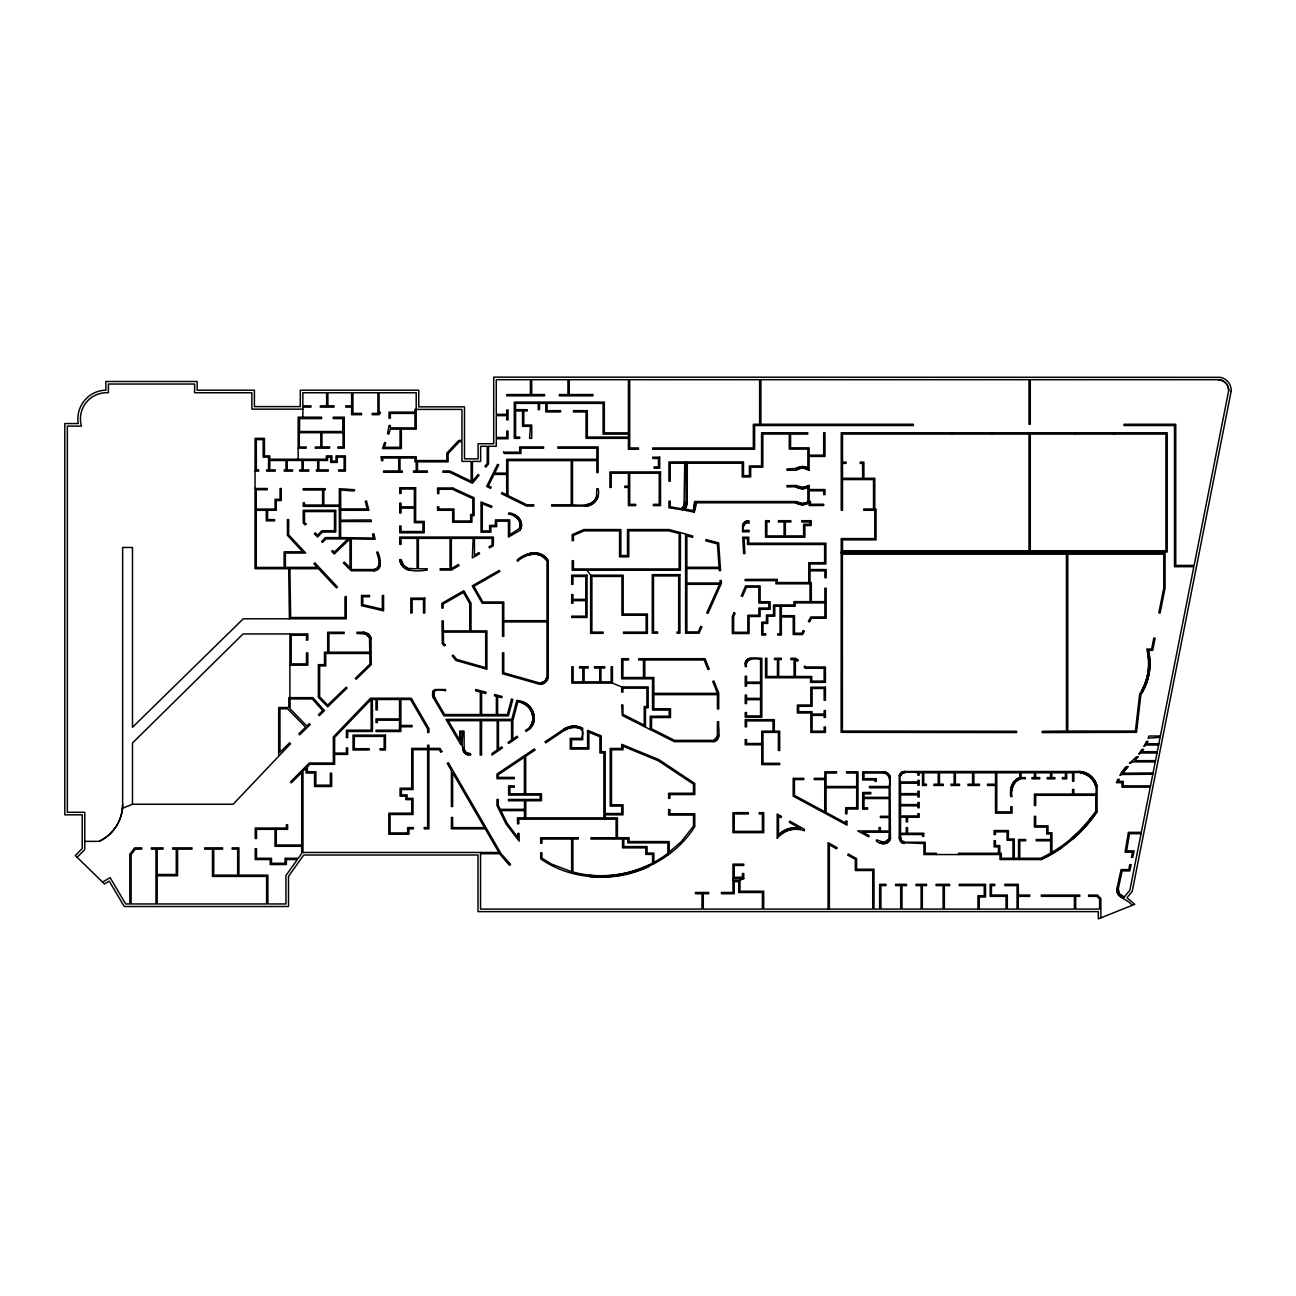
<?xml version="1.0" encoding="UTF-8"?>
<svg xmlns="http://www.w3.org/2000/svg" width="1296" height="1296" viewBox="0 0 1296 1296"><rect width="100%" height="100%" fill="white"/><g stroke="black" fill="none" stroke-linecap="round" stroke-linejoin="round"><path stroke-width="1.5" d="M255.02 488.495L267.235 488.495L267.235 489.726L256.235 489.726L256.235 509.053L275.06 509.053L275.06 499.316L280.049 499.316L280.049 488.495L281.264 488.495L281.264 500.548L276.275 500.548L276.275 510.284L267.559 510.284L267.559 519.599L274.606 519.599L274.606 520.846L266.312 520.846L266.312 510.284L256.268 510.284L256.268 567.437L284.132 567.437L284.132 551.804L302.827 551.804L287.42 535.329L287.42 519.599L288.668 519.599L288.668 534.827L305.71 553.052L285.379 553.052L285.379 567.34L317.245 567.34L313.875 563.744L314.863 562.837L337.495 587.023L336.539 587.93L318.443 568.701L255.02 568.701L255.069 438.356L264.433 438.356L264.433 455.9L269.811 455.9L269.811 459.221L326.3 459.221L326.3 455.9L331.922 455.9L331.922 461.149L336.02 461.149L336.02 455.9L345.384 455.9L345.384 471.145L338.645 471.145L338.645 469.881L344.12 469.881L344.12 457.164L337.3 457.164L337.3 462.413L330.658 462.413L330.658 457.164L327.564 457.164L327.564 460.485L318.865 460.485L318.865 469.881L328.212 469.881L328.212 471.145L316.418 471.145L316.418 469.93L317.65 469.93L317.65 460.453L303.232 460.453L303.232 469.93L308.772 469.93L308.772 471.145L299.684 471.145L299.684 469.93L302.017 469.93L302.017 460.453L287.226 460.453L287.226 469.93L292.507 469.93L292.507 471.145L284.294 471.145L284.294 469.881L285.979 469.881L285.979 460.485L269.811 460.485L269.811 469.881L275.206 469.881L275.206 471.145L266.668 471.145L266.668 469.881L268.547 469.881L268.547 457.148L263.169 457.148L263.169 439.603L256.333 439.603L256.333 469.881L258.698 469.881L258.698 471.145L255.069 471.145M745.232 664.038C745.232 655.792 757.058 658.206 761.821 658.287L761.821 717.206L745.232 717.206L745.232 712.541L746.512 712.541L746.512 715.927L760.558 715.927L760.558 699.678L746.512 699.678L746.512 703.566L745.232 703.566L745.232 695.077L746.512 695.077L746.512 698.366L760.558 698.366L760.558 683.429L746.512 683.429L746.512 686.135L745.232 686.135L745.232 676.253L746.512 676.253L746.512 682.15L760.558 682.15L760.558 659.567C755.325 657.979 744.309 658.368 746.512 666.63L745.232 666.63L745.232 664.038A5.411 5.411 0 0 1 750.643 658.287M1132.072 905.386C1128.362 899.165 1115.078 897.788 1117.022 888.246L1121.072 869.6L1128.751 869.6L1129.82 864.643L1131.181 864.643L1129.82 870.928L1122.142 870.928L1118.335 888.489L1119.274 893.738L1124.264 896.945M809.141 501.228L810.421 501.228L810.421 504.257L823.689 504.257L823.689 505.537L809.141 505.537L809.141 485.465A12.053 12.053 0 0 1 795.695 485.465L786.964 485.611L786.964 486.923L795.355 486.761L802.418 488.803L807.862 487.62L807.862 502.07L802.418 503.561L796.052 501.52L694.607 501.52L693.311 510.64L684.871 509.004L687.253 502.961L687.301 463.223L742.219 463.223L742.219 476.944L750.676 476.944L750.676 467.208L762.842 467.208L762.842 434.03L789.28 434.03L789.28 449.113L807.862 449.113L807.862 467.872A11.794 11.794 0 0 0 795.971 468.455L786.964 468.974L786.964 470.254L795.695 470.254A10.498 10.498 0 0 1 809.141 470.254L809.141 456.435L824.969 456.435L824.969 432.751L823.673 432.751L823.689 455.155L809.141 455.155L809.141 447.833L790.56 447.833L790.56 434.128L807.764 434.079L807.764 432.799L761.562 432.751L761.562 465.928L749.396 465.928L749.396 475.648L743.499 475.648L743.499 461.943L668.947 461.943L668.947 481.237L670.226 481.237L670.226 463.223L684.742 463.223L684.029 505.472L681.485 508.793L670.226 506.752L670.226 501.163L668.947 501.163L668.947 507.805L682.279 509.798A9.914 9.914 0 0 0 686.021 502.038L686.021 461.943M84.758 841.363L99.079 841.363C113.206 834.932 122.747 819.931 122.634 804.427L122.634 547.463L132.484 547.463L132.484 727.299L243.275 618.791L346.243 618.791L346.243 596.387L344.963 596.889L344.963 617.495L290.66 617.495L289.899 568.701M936.344 854.55L936.344 853.254L925.214 853.254L925.214 842.238L904.559 842.238L901.093 840.002L900.558 834.527L922.493 834.527L922.493 836.293L923.805 836.293L923.805 833.231L907.54 833.231L907.54 827.561L906.228 827.561L906.228 833.279L900.558 833.279L900.558 817.193L906.228 817.193L906.228 821.858L907.54 821.858L907.54 817.258L919.188 817.258L919.188 813.726L917.876 813.726L917.876 815.962L900.558 815.962L900.558 805.853L917.876 805.853L917.876 807.748L919.188 807.748L919.188 802.483L917.876 802.483L917.876 804.605L900.558 804.605L900.558 794.934L917.876 794.934L917.876 796.991L919.188 796.991L919.188 791.289L917.876 791.289L917.876 793.622L900.558 793.622L900.558 783.205L917.876 783.205L917.876 785.198L919.188 785.198L919.188 780.37L917.876 780.37L917.876 781.925L900.558 781.925C896.395 770.278 911.396 771.412 917.876 772.789L917.876 775.138L919.188 775.138L919.188 772.789L922.493 772.789L922.493 785.473L926.429 785.473L926.429 784.21L923.756 784.21L923.756 772.789L938.174 772.789L938.174 784.21L933.946 784.21L933.946 785.473L943.31 785.473L943.31 784.21L939.47 784.21L939.47 772.789L954.164 772.789L954.164 784.21L951.005 784.21L951.005 785.473L959.494 785.473L959.494 784.21L955.379 784.21L955.379 772.789L972.567 772.789L972.567 784.21L967.999 784.21L967.999 785.473L979.468 785.473L979.468 784.21L973.863 784.21L973.863 772.789L995.522 772.789L995.522 784.21L987.503 784.21L987.503 785.473L995.506 785.473L995.506 813.143L1012.03 813.143L1012.03 806.744L1010.75 806.744L1010.75 811.863L996.77 811.863L996.77 772.789L1019.79 772.789L1019.79 777.584C1012.095 780.208 1009.519 789.183 1010.75 796.538L1012.03 796.538C1010.054 788.341 1015.303 776.498 1025.33 778.864L1025.33 777.584L1021.037 777.584L1021.037 772.789L1034.402 772.789L1034.402 777.584L1032.005 777.584L1032.005 778.864L1039.781 778.864L1039.781 777.584L1035.666 777.584L1035.666 772.789L1050.538 772.789L1050.538 777.584L1047.2 777.584L1047.2 778.864L1054.879 778.864L1054.879 777.584L1051.801 777.584L1051.801 772.789L1065.409 772.789L1065.409 777.584L1062.396 777.584L1062.396 778.864L1066.673 778.864L1066.673 772.789L1072.586 772.789L1072.586 781.213L1073.849 781.213L1073.849 772.789C1086.032 770.359 1098.781 781.245 1095.768 794.011L1073.849 794.011L1073.849 789.458L1072.586 789.458L1072.586 794.059L1034.419 794.059L1034.419 805.513L1035.682 805.513L1035.682 795.307L1095.768 795.307L1095.768 811.199C1084.428 827.933 1069.362 842.092 1051.947 852.347L1051.947 832.761L1047.978 832.761L1047.978 825.844L1035.682 825.844L1035.682 816.302L1034.419 816.302L1034.419 827.107L1046.714 827.107L1046.714 834.025L1050.683 834.025L1050.683 839.533L1036.201 839.533L1036.201 840.78L1050.602 840.78L1050.602 853.124L1046.083 855.635L1040.818 858.244L1019.79 858.244L1019.79 840.78L1025.654 840.78L1025.654 839.533L1018.543 839.533L1018.543 858.244L1014.282 858.244L1014.282 838.998L1008.385 838.998L1008.385 830.542L994.113 830.542L994.113 834.527L995.425 834.527L995.425 831.854L1007.073 831.854L1007.073 840.31L1012.97 840.31L1012.97 858.244L1001.306 858.244L1001.306 853.254L999.767 853.254L999.767 845.559L995.425 845.559L995.425 840.699L994.113 840.699L994.113 846.887L998.455 846.887L998.455 853.254L958.554 853.254L958.554 854.55M650.219 729.551L650.219 716.218L669.173 716.218L669.173 710.078L652.52 710.078L652.52 678.812L621.659 678.812L621.659 658.708L628.56 658.708L628.56 659.988L622.939 659.988L622.939 677.5L643.464 677.5L643.464 659.988L638.75 659.988L638.75 658.708L705.04 658.708L709.187 669.125L707.989 669.595L704.165 659.988L644.809 659.988L644.809 677.5L653.848 677.5L653.848 693.344L717.449 693.344L712.719 681.469L713.918 680.999L718.729 693.101L718.729 708.928L717.449 708.928L717.449 694.64L653.848 694.64L653.848 708.75L670.486 708.75L670.486 717.547L651.532 717.547L651.532 728.773L674.584 740.372L713.675 740.372L717.32 736.614L717.449 721.742L718.729 721.742C717.725 727.396 722.196 739.238 713.853 741.652L674.276 741.652L622.323 715.505L621.659 704.959L622.939 704.959L622.939 714.371L644.225 725.096L644.225 706.531L646.915 706.531L646.915 688.176L622.939 688.176L622.939 692.113L621.659 692.113L621.659 686.912L612.441 683.122L571.828 683.122L571.828 666.727L573.124 666.727L573.124 681.842L582.844 681.842L582.844 668.007L579.523 668.007L579.523 666.727L588.19 666.727L588.19 668.007L584.123 668.007L584.123 681.842L599.724 681.842L599.724 668.007L594.54 668.007L594.54 666.727L604.746 666.727L604.746 668.007L600.939 668.007L600.939 681.842L611.161 681.842L611.161 666.727L612.441 666.727L612.441 683.122M339.341 510.284L368.923 510.284L366.493 500.953L365.278 501.487L367.27 508.939L340.686 508.939L340.686 490.018L354.132 490.99L354.602 489.726L339.341 488.689L339.341 505.084L323.838 505.084L323.838 489.953L325.264 489.953L325.264 488.689L303.215 488.689L303.215 490.001L322.558 490.001L322.558 505.035L304.544 505.035L304.544 502.816L303.215 502.816L303.215 506.363L339.341 506.363L339.341 537.597L325.296 537.597L321.635 541.534L322.542 542.425L325.863 538.909L348.041 538.909L334.255 552.145L332.586 550.492L331.663 551.416L334.238 553.975L349.985 538.861L349.985 567.648L344.315 562.059L343.375 562.966L351.297 570.775L373.588 570.775C383.098 570.353 380.408 557.377 377.833 551.966L376.618 552.226C378.351 556.875 382.271 568.96 373.54 569.543L351.297 569.543L351.297 538.877L375.127 539.298L373.961 533.839L372.519 534.114L373.28 538.051L340.621 537.597L340.621 521.543L371.336 521.543L370.98 519.923L340.686 520.198L340.686 510.284M546.961 676.933L547.025 621.902L503.771 621.902L503.771 636.368L502.54 636.368L502.54 603.223L482.177 603.223L472.23 585.889L499.235 570.402L499.851 571.471L473.899 586.343L482.89 602.008L503.771 602.008L503.771 620.671L547.025 620.671L547.025 561.217C540.691 550.12 525.382 553.846 517.606 561.265L517.007 560.212C525.366 552.145 541.744 548.953 548.257 560.86L548.257 676.01L547.139 680.173L544.109 683.219L539.946 684.369L502.54 673.726L502.54 652.844L503.771 652.844L503.771 672.802L540.076 683.122L544.952 681.032L546.961 676.933A7.128 7.128 0 0 1 540.869 683.073M841.12 552.89L1165.055 552.89L1165.055 588.109L1160.098 613.073L1158.835 612.83L1163.776 587.979L1163.776 554.17L1067.774 554.17L1067.774 731.057L1135.393 731.057L1139.67 693.992C1148.305 680.902 1150.816 664.168 1146.749 649.053L1151.642 649.053L1153.845 637.924L1155.109 638.183L1152.695 650.333L1148.337 650.333A56.473 56.473 0 0 1 1140.901 694.413L1136.543 732.337L1042.227 732.596L1042.243 731.317L1066.462 731.057L1066.462 554.17L842.4 554.17L842.4 731.057L1016.615 731.284L1016.615 732.564L841.12 732.337L841.234 538.585L874.784 538.585L874.784 510.284L863.768 510.284L863.768 508.988L873.504 508.988L873.504 479.569L842.513 479.569L842.513 510.284L841.234 510.284L841.234 432.783L1167.21 432.783L1167.21 552.031L841.234 552.031M302.843 417.182L302.843 407.122L310.943 407.122L310.943 405.842L302.843 405.842L302.843 392.753L326.608 392.753L326.608 405.842L320.323 405.842L320.323 407.122L334.028 407.122L334.028 405.826L327.888 405.826L327.888 392.753L351.653 392.753L351.621 405.826L345.805 405.826L345.805 407.122L351.653 407.122L351.653 414.688L361.552 414.688L361.552 413.408L352.933 413.408L352.933 392.753L377.914 392.753L377.914 413.408L372.211 413.408L372.211 414.688L379.064 414.688L379.064 413.408L380.263 413.408L380.263 412.128L379.064 412.128L379.064 392.753L416.21 392.753L416.21 429.154L401.339 429.154L401.339 448.578L382.514 448.578L384.556 442.487L385.771 442.892L384.296 447.298L400.059 447.298L400.059 429.154L390.404 429.154L388.735 434.111L387.52 433.69L389.059 425.509L390.339 425.509L390.339 427.874L414.931 427.874L414.931 413.408L390.339 413.408L390.339 418.203L389.059 418.203L389.059 412.128L414.931 412.128L414.931 409.406L461.943 409.406L461.943 440.429L458.735 440.429L446.828 453.13L446.828 460.566L416.21 460.566L416.21 456.727L380.959 456.727L381.64 460.744L382.903 460.517L382.482 458.006L398.714 458.006L398.714 470.983L383.6 470.966L383.6 472.262L402.311 472.262L402.311 470.983L399.994 470.983L399.994 458.006L414.931 458.006L414.931 461.911L416.21 461.911L416.21 470.983L413.489 470.983L413.489 472.262L427.291 472.262L427.291 470.983L417.49 470.983L417.49 461.846L448.108 461.846L448.108 453.649L459.286 441.709L461.943 441.709L461.943 461.408L471.145 461.408L471.145 481.221L449.858 470.983L442.94 470.983L442.94 472.262L449.566 472.262L472.424 483.262L479.099 475.243L478.127 474.433L472.424 481.27L472.424 461.408L480.638 461.408L480.638 446.294L487.231 446.294L487.231 463.531L484.931 466.268L485.919 467.095L488.511 463.984L488.511 446.294L496.271 446.294L496.271 438.745L508.048 438.745L508.048 431.05L506.768 431.05L506.768 437.465L496.271 437.465L496.271 415.627L506.768 415.627L506.768 419.872L508.048 419.872L508.048 409.973L506.768 409.973L506.768 414.347L496.271 414.347L496.271 379.696L530.42 379.696L530.42 394.551L506.768 394.551L506.768 395.831L544.563 395.831L544.563 394.551L531.7 394.551L531.7 379.696L567.956 379.696L567.956 394.551L559.354 394.551L559.354 395.831L592.969 395.831L592.969 394.551L569.236 394.551L569.236 379.696L628.43 379.696L628.43 432.848L604.357 432.848L604.357 402.1L514.301 402.1L514.301 438.356L519.68 438.356L519.68 437.076L515.581 437.076L515.581 410.945L522.515 410.945L522.515 426.319L530.453 426.319L529.578 438.356L531.733 438.356L531.733 425.039L523.795 425.039L523.795 410.945L527.229 410.945L527.229 409.666L515.581 409.666L515.581 403.38L538.245 403.38L538.245 409.666L539.525 409.666L539.525 403.38L545.827 403.38L545.827 411.934L560.601 411.934L560.601 410.654L547.106 410.654L547.106 403.38L603.077 403.38L603.077 434.128L628.43 434.128L628.43 437.076L587.315 437.076L587.315 410.654L573.529 410.654L573.529 411.934L586.035 411.934L586.035 438.356L628.43 438.356L628.43 449.242L638.458 449.242L638.458 447.962L629.71 447.962L629.71 379.696L759.618 379.696L759.618 424.262L753.332 424.262L753.332 447.962L652.73 447.962L652.73 449.242L754.612 449.242L754.612 425.542L913.356 425.542L913.356 424.262L760.898 424.262L760.898 379.696L1029.008 379.696L1029.008 424.262L1030.288 424.262L1030.288 379.696L1218.418 379.696C1224.137 379.809 1229.013 385.123 1228.657 390.809L1194.118 565.412L1175.764 565.412L1175.764 424.262L1124.037 424.262L1124.037 425.542L1174.484 425.542L1174.484 566.692L1193.859 566.692L1129.853 890.287L1123.34 898.063A8.246 8.246 0 0 1 1117.022 888.246M742.559 525.82C742.333 522.563 750.028 517.817 749.137 523.098L747.857 523.098C746.253 519.988 741.393 528.217 743.839 530.485L749.137 530.242L749.137 531.765L742.559 531.83L742.559 525.82A6.35 6.35 0 0 1 748.78 520.684M899.262 775.688L901.125 772.675L904.478 771.493L1078.547 771.493C1087.344 771.363 1095.541 778.118 1097.08 786.769L1097.08 811.62C1083.181 832.243 1063.627 848.993 1041.109 859.556L999.994 859.556L999.994 854.55L923.918 854.55L923.918 843.534L901.838 842.659L899.262 837.945L899.262 775.688A5.33 5.33 0 0 1 904.478 771.493M596.5 496.935L596.857 488.673L598.136 488.673C600.599 497.065 593.957 506.299 585.209 506.072L551.723 506.072L551.723 504.792L571.228 504.792L571.228 460.582L507.951 460.582L507.951 495.493L526.84 504.792L533.79 504.792L533.79 506.072L526.532 506.072L501.439 493.695L501.989 492.545L506.671 494.861L506.671 474.417L494.019 474.417L488.381 485.838L491.184 487.215L490.617 488.365L486.664 486.421L497.583 464.308L498.717 464.859L494.651 473.137L506.671 473.137L506.671 459.302L596.857 459.302L596.857 448.205L557.879 448.205L557.879 446.926L598.136 446.926L598.136 472.603L596.857 472.603L596.857 460.582L572.508 460.582L572.508 504.792C580.462 505.375 593.131 506.687 596.5 496.935A12.02 12.02 0 0 1 586.537 504.727M519.421 528.557C522.855 521.284 515.225 514.836 508.486 514.058L508.955 512.86C517.169 513.572 525.091 522.58 519.858 530.42L508.437 537.062L508.437 521.17L496.66 521.17L496.66 526.678L490.892 526.678L490.892 532.186L481.027 532.186L481.027 501.957L491.929 506.218L491.459 507.416L482.306 503.836L482.306 530.906L489.613 530.906L489.613 525.398L495.38 525.398L495.38 519.89L509.717 519.89L509.717 534.827L519.421 528.557A9.072 9.072 0 0 0 515.646 516.974M532.381 725.517C538.407 714.307 528.881 700.99 516.845 700.407L511.807 719.345L445.97 719.345L460.955 744.892L460.955 732.37L462.753 732.37C462.672 738.542 459.092 755.665 470.61 755.082L470.61 753.786L465.847 752.312L464.179 749.444L464.033 731.074L459.675 731.074L459.675 740.178L448.238 720.673L480.217 720.673L480.217 755.082L481.545 755.082L481.545 720.673L497.194 720.673L497.194 749.93L492.026 753.511L492.026 755.082L502.427 747.873L501.698 746.82L498.474 749.056L498.474 720.673L511.564 720.673L511.564 740L508.016 742.446L508.745 743.499L517.736 737.278L517.007 736.225L512.843 739.109L512.843 720.673L517.801 701.978C532.008 702.221 539.152 723.8 525.447 730.377L526.176 731.43L530.582 728.384L532.381 725.517A16.913 16.913 0 0 0 522.385 701.8M682.279 509.798L694.089 512.098L695.903 502.799L795.695 502.799A12.053 12.053 0 0 0 809.141 502.799L802.418 504.841L795.695 502.799M433.301 690.752L433.269 697.669L443.929 715.878L508.421 715.878L512.811 699.338L511.531 698.998L507.4 714.533L497.599 714.533L497.599 696.632L501.779 697.734L502.103 696.503L494.716 694.526L494.392 695.774L496.384 696.308L496.384 714.533L481.561 714.533L481.561 692.372L485.773 693.49L486.097 692.242L475.762 689.504L475.6 690.784L480.314 692.032L480.314 714.533L444.625 714.533L434.711 697.637C431.131 689.407 437.902 688.808 445.565 690.784L445.565 689.504L434.889 689.537L433.301 690.752A8.019 8.019 0 0 0 433.269 697.669M888.91 839.176L889.186 832.243L862.812 832.243L869.26 835.726L868.676 836.811L857.741 830.93L879.061 830.93L879.061 827.512L880.389 827.512L880.389 831.011L889.186 831.011L889.186 817.549L880.389 817.549L880.389 816.302L889.186 816.302L889.186 798.547L863.995 798.547L863.995 807.829L867.575 807.829L867.575 809.158L862.666 809.158L862.666 792.504L870.782 792.423L870.782 793.816L863.995 793.816L863.995 797.332L889.186 797.332L889.186 787.806L869.454 787.806L869.454 786.478L889.186 786.494C890.303 781.844 890.06 773.032 883.386 773.032L863.995 773.032L863.995 778.637L876.29 778.637L876.29 781.326L874.962 781.326L874.962 779.949L862.666 779.949L862.666 771.8L884.245 771.849L887.323 772.967L889.947 776.093L890.433 838.771C888.457 844.879 880.34 844.846 876.226 840.893L876.809 839.808L883.921 842.497L888.91 839.176A6.172 6.172 0 0 1 881.296 842.141M1153.067 772.934L1122.757 773.21L1128.006 766.6L1126.273 766.6L1119.906 775.397L1121.915 774.506L1152.824 774.214M1140.901 694.413C1149.277 681.55 1152.014 665.237 1148.337 650.333M278.672 755.293L278.672 707.519L288.797 707.519L288.797 697.653L312.871 697.653L324.47 710.645L319.351 715.651L318.46 714.728L322.688 710.597L312.304 698.949L290.077 698.949L290.077 708.815L306.86 726.019L309.29 723.654L310.181 724.577L299.716 734.8L298.809 733.876L305.613 727.25L287.631 708.815L279.968 708.815L279.968 752.247L289.64 742.819L290.531 743.742L233.167 804.233L132.484 804.233L122.44 808.267M77.112 857.288L84.758 849.56L84.758 812.284L67.343 812.284L67.343 426.092L81.437 426.092A26.212 26.212 0 0 1 108.41 392.753L108.41 384.037L194.611 384.037L194.611 392.753L251.878 392.753L251.878 409.147L302.843 409.147M778.523 835.094A22.097 22.097 0 0 1 800.491 828.598L789.28 822.296L789.896 821.178L804.46 829.359L804.46 830.817C794.837 827.091 783.367 829.926 777.179 838.35L777.179 814.05L781.585 816.512L780.953 817.63L778.523 816.269L778.523 835.094C783.464 829.602 791.257 826.913 798.53 828.176M667.861 853.367C641.277 873.682 605.232 880.826 572.913 871.997L572.913 839.047M795.695 470.254L802.418 467.807L809.141 470.254M681.323 508.907L681.485 508.793A8.651 8.651 0 0 0 684.742 502.022M571.633 839.047L571.633 871.738L551.043 863.881L541.971 858.146L541.971 852.817L540.675 852.817L540.675 858.843C589.55 893.009 663.147 876.809 694.769 826.637L694.769 813.775L669.919 813.775L669.919 809.563L668.623 809.563L668.623 815.071L693.49 815.071L693.49 826.2L681.161 841.752L669.19 852.185L669.19 841.574L629.095 841.574L629.095 837.734L617.414 837.734L617.414 817.873L605.216 817.873L605.216 814.828L623.036 814.828L623.036 804.784L611.501 804.784L611.501 749.752L623.036 749.752L623.036 746.269L658.222 760.72L693.49 784.161L693.49 793.249L668.623 793.249L668.623 798.352L669.919 798.352L669.919 794.561L694.769 794.561L694.769 783.481L658.822 759.569L621.724 744.341L621.724 748.456L610.205 748.456L610.205 806.096L621.724 806.096L621.724 813.515L605.2 813.515L605.2 751.648L601.231 751.648L601.231 735.917L587.574 730.312L587.574 747.76L571.552 747.76L571.552 739.692L582.698 739.692L582.698 728.255L576.752 726.311L571.617 726.262L565.105 728.384L544.984 741.814L545.697 742.883L564.327 730.361C571.018 725.987 587.12 724.594 581.386 738.38L570.24 738.38L570.24 749.072L588.87 749.072L588.87 732.224L599.918 736.776L599.918 752.96L603.887 752.96L603.887 817.873L525.787 817.873L525.787 800.766L541.453 800.766L541.453 793.784L509.944 793.784L509.944 787.19L514.285 787.19L514.285 785.878L508.631 785.878L508.631 795.096L540.14 795.096L540.14 799.454L508.486 799.454L508.486 800.766L524.459 800.766L524.459 817.873L517.428 817.873L517.541 823.819L518.854 823.786L518.756 819.185L616.102 819.185L616.102 837.751L590.927 837.751L590.927 839.047L622.534 839.047L622.534 847.876L645.797 847.876L645.797 854.404L652.585 854.404L652.585 862.925M809.141 485.465L802.418 487.507L795.695 485.465M102.546 882.106L110.111 877.635L125.712 903.96L129.827 903.96L129.827 854.161L134.671 847.859L141.766 847.859L141.766 849.139L135.302 849.139L131.123 854.599L131.123 903.96L155.974 903.96L155.974 849.139L151.324 849.139L151.324 847.859L163.069 847.859L163.069 849.139L157.189 849.139L157.189 874.492L176.272 874.492L176.272 849.139L172.708 849.139L172.708 847.859L191.97 847.859L191.97 849.139L177.568 849.139L177.568 875.788L157.189 875.788L157.189 903.96L266.603 903.96L266.603 876.42L212.463 876.42L212.463 849.139L204.719 849.139L204.719 847.859L222.588 847.859L222.588 849.139L213.743 849.139L213.743 875.14L237.654 875.14L237.654 849.139L232.178 849.139L232.178 847.859L238.934 847.859L238.934 875.14L267.883 875.14L267.883 903.96L285.946 903.96L285.946 875.529L297.319 859.556L286.367 859.556L286.367 864.545L270.216 864.545L270.216 859.556L255.231 859.556L255.231 848.75L256.511 848.75L256.511 858.276L271.496 858.276L271.496 863.266L285.071 863.266L285.071 858.276L298.242 858.276L301.709 853.4L301.709 846.304L275.011 846.304L275.011 829.327L256.511 829.327L256.511 838.496L255.231 838.496L255.231 828.047L286.367 828.047L286.367 824.774L287.647 824.774L287.647 829.327L276.291 829.327L276.291 845.024L301.709 845.024L301.709 772.465L291.389 782.865L290.482 781.958L309.258 763.036L333.347 763.036L333.347 736.906L370.526 698.204L411.269 698.204L428.911 728.546L428.911 732.467L427.631 732.467L427.631 728.903L410.524 699.5L400.885 699.5L400.885 725.468L412.031 725.468L412.031 726.781L400.853 726.781L400.853 731.511L376.002 731.511L376.002 730.215L399.541 730.215L399.541 720.203L377.314 720.203L377.314 722.585L376.002 722.585L376.002 718.907L399.541 718.907L399.541 699.5L377.314 699.5L377.314 709.949L376.002 709.949L376.002 699.5L372.357 699.5L372.487 731.462L347.684 731.462L347.684 737.635L346.405 737.635L346.405 730.183L371.207 730.183L371.077 699.5L334.627 737.424L334.627 753.106L346.405 753.106L346.405 747.922L347.684 747.922L347.684 754.385L334.627 754.385L334.627 764.316L309.793 764.316L307.411 766.73L307.411 771.719L315.868 771.719L315.868 785.165L330.334 785.165L330.334 773.226L331.663 773.226L331.663 786.51L314.523 786.51L314.523 773.048L306.067 773.048L306.067 768.074L302.989 771.169L302.989 852.46L498.895 852.46L485.19 828.841L451.413 828.841L451.413 817.436L452.628 817.436L452.628 827.626L484.493 827.626L452.628 772.675L452.628 806.549L451.413 806.549L451.413 770.569L447.233 763.36L448.351 762.712L501.066 853.675L510.559 864.416L509.668 865.339L508.291 864.011L499.608 853.724L480.541 853.724M795.971 468.455L802.418 466.528L807.862 467.872M732.953 880.324L740 880.324L743.758 878.558L743.758 873.52L742.43 873.52L742.43 877.23L734.233 877.23L734.233 865.453L743.758 865.453L743.758 864.124L732.953 864.124L732.953 892.458L721.451 892.458L721.451 893.738L734.233 893.738L734.233 881.62L738.72 881.62L738.72 892.507L762.421 892.507L762.421 909.079L703.291 909.079L703.291 893.738L708.685 893.738L708.685 892.458L695.515 892.458L695.515 893.738L701.995 893.738L701.995 909.079L480.541 909.079L480.541 852.46M298.161 448.173L306.164 448.173L306.164 447.007L299.327 447.007L299.327 432.686L320.809 432.686L320.809 447.007L315.252 447.007L315.252 448.173L329.638 448.173L329.638 446.926L321.975 446.926L321.926 432.767L343.035 432.767L343.035 446.926L337.932 446.926L337.932 448.173L344.266 448.173L344.266 417.182L333.234 417.182L333.234 418.608L342.841 418.608L342.711 431.519L299.587 431.519L299.587 418.608L321.57 418.608L321.57 417.182L298.161 417.182L298.161 459.221M809.141 489.532L824.969 489.532L824.969 494.635L823.689 494.635L823.689 490.811L809.141 490.811M399.816 559.613L401.096 559.613A10.692 10.692 0 0 0 407.981 568.458L417.069 568.782L417.069 538.342L401.031 538.342L401.031 544.32L399.751 544.32L399.751 537.062L493.371 537.062L493.371 545.762L489.629 547.933L488.997 546.815L492.091 545.017L492.091 538.342L474.449 538.342L474.449 555.223L479.018 552.582L479.65 553.684L472.343 557.912L473.17 538.342L451.332 538.342L451.332 568.571L458.476 564.457L459.108 565.558L451.332 570.062L440.17 570.062L440.17 568.782L450.036 568.782L450.036 538.342L418.365 538.342L418.365 568.782L427.194 568.782L427.194 570.062C418.009 571.471 401.225 572.702 399.816 559.759A11.988 11.988 0 0 0 408.791 570.062M590.636 575.197L623.182 575.197L623.182 614.012L647.384 614.012L647.384 633.355L623.506 633.355L623.506 632.108L646.137 632.108L646.137 615.26L621.934 615.26L621.934 576.445L591.883 576.445L591.883 632.108L603.11 632.108L603.11 633.355L590.636 633.355L590.636 575.197L586.991 570.224M363.155 632.237L356.983 632.237L356.983 633.501L365.521 633.922L369.522 637.648L369.976 664.119L355.347 678.31L356.206 679.217L371.239 664.654L371.012 638.037L368.42 634.149L363.155 632.237A8.213 8.213 0 0 1 371.239 638.96M369.976 652.196L328.941 652.196L328.941 633.501L344.137 633.501L344.137 632.237L327.677 632.237L327.677 652.228L324.47 652.228L324.47 664.654L318.379 664.654L318.379 697.313L327.677 706.855L347.02 688.127L346.145 687.22L327.71 705.073L319.642 696.811L319.642 665.901L325.733 665.901L325.733 653.476L369.976 653.476M289.883 665.188L307.816 665.188L307.816 652.941L306.504 652.941L306.504 663.876L291.195 663.876L291.195 635.251L306.504 635.251L306.504 640.127L307.816 640.127L307.816 633.938L243.065 633.938L132.484 743.013L132.484 804.233M621.659 686.912L648.162 686.912L648.162 707.794L645.473 707.794L645.473 727.153M1160.374 736.031L1148.969 736.031L1148.078 738.169L1160.114 737.311M1158.851 743.742L1146.83 743.742L1148.045 741.312L1146.62 741.312L1143.882 746.431L1146.15 745.022L1158.592 745.022M1157.263 751.712L1142.003 751.712L1143.558 749.38L1142.035 749.38L1138.682 754.11L1141.112 752.992L1157.02 752.992M1155.497 760.639L1134.713 760.639L1138.244 756.734L1136.495 756.799L1129.448 763.36L1133.044 761.918L1155.254 761.918M1150.508 785.878L1123.227 785.878L1123.227 781.391L1118.351 781.391L1119.307 779.269L1117.897 779.269L1116.439 782.687L1121.947 782.687L1121.947 787.158L1150.265 787.158M826.07 786.494L856.672 786.494L856.672 773.032L846.58 773.032L846.58 771.8L858.001 771.8L858.001 809.028L846.985 809.028L846.985 813.758L845.656 813.758L845.656 807.683L856.672 807.683L856.672 787.741L826.07 787.741M524.459 809.336L500.256 809.336L498.247 805.286L498.247 799.454L496.967 799.454L496.967 805.577L506.007 823.9L519.178 841.136L519.048 833.425L517.736 833.441L517.784 837.524L507.092 823.219L500.872 810.583L524.459 810.583M1141.322 832.356L1128.379 832.356L1125.074 852.201L1132.493 852.201L1131.392 857.336L1132.753 857.336L1134.146 850.873L1126.629 850.873L1129.496 833.684L1141.063 833.684M732.904 878.558L743.758 878.558M680.416 532.559L669.011 529.562L627.507 529.562L627.507 555.563L620.849 555.563L620.849 529.562L583.832 529.562L572.184 534.616L572.184 540.643L573.464 540.643L573.464 535.459L584.107 530.842L619.569 530.842L619.569 556.843L628.787 556.843L628.787 530.842L668.849 530.842L679.136 533.547L679.136 568.944L573.464 568.944L573.464 560.714L572.184 560.714L572.184 570.224L680.416 570.224L680.416 532.559L692.809 536.09L692.485 537.338L686.864 535.847L686.864 567.275L719.069 567.275L717.433 543.899L705.769 540.821L706.109 539.59L718.648 542.894L720.592 570.58L719.312 570.661L719.167 568.555L686.864 568.555L686.864 583.038L720.106 583.038L720.009 580.576L721.273 580.478L721.467 583.135L707.924 613.429L706.757 612.911L719.539 584.318L686.864 584.318L686.864 631.93L698.252 631.93L700.747 626.324L701.93 626.843L699.079 633.193L685.584 633.209L685.584 534.195M407.981 568.458L403.283 565.007L401.096 559.613M288.716 568.701L289.397 618.791M1113.88 432.783L1113.88 434.063M1100.871 917.843L1100.871 898.452L1097.372 895.066L1088.575 895.066L1088.575 896.346L1096.853 896.346L1099.591 898.987L1099.591 909.079L1075.696 909.079L1075.696 896.346L1079.795 896.346L1079.795 895.066L1041.336 895.066L1041.336 896.346L1074.433 896.346L1074.433 909.079L1018.283 909.079L1018.283 896.346L1029.769 896.346L1029.769 895.066L1018.348 895.066L1018.348 884.309L1004.886 884.309L1004.886 885.589L1017.052 885.589L1017.052 909.079L1007.316 909.079L1007.316 895.05L991.44 895.05L991.44 885.589L994.777 885.589L994.777 884.309L990.144 884.309L990.144 896.346L1006.036 896.346L1006.036 909.079L944.363 909.079L944.363 885.589L949.676 885.589L949.676 884.309L936.101 884.309L936.101 885.589L943.099 885.589L943.099 909.079L922.331 909.079L922.331 885.589L926.543 885.589L926.543 884.309L916.045 884.309L916.045 885.589L921.083 885.589L921.083 909.079L901.984 909.079L901.984 885.589L906.471 885.589L906.471 884.309L895.617 884.309L895.617 885.589L900.688 885.589L900.688 909.079L880.907 909.079L880.907 885.589L886.027 885.589L886.027 884.309L879.628 884.309L879.628 909.079L874.006 909.079L874.006 869.243L856.591 869.243L856.591 858.616L848.329 853.983L847.697 855.101L855.311 859.361L855.311 870.523L872.726 870.523L872.726 909.079L763.7 909.079L763.7 891.227L740 891.227L740 880.324M1075.421 432.783L1075.421 434.063M991.683 432.783L991.683 434.063M979.241 909.079L979.241 896.994L985.527 896.994L985.527 884.309L959.251 884.309L959.251 885.589L984.231 885.589L984.231 895.698L977.945 895.698L977.945 909.079M951.896 432.783L951.896 434.063M829.359 909.079L829.359 844.798L836.568 848.848L837.2 847.73L828.079 842.611L828.079 909.079M667.861 855.052L667.877 842.886L627.799 842.886L627.799 839.047L623.83 839.047L623.83 846.58L647.093 846.58L647.093 853.108L653.881 853.108L653.881 863.654M525.69 793.784L525.69 756.313L535.086 749.995L534.373 748.942L496.967 774.068L496.967 778.702L514.285 778.702L514.285 777.389L498.247 777.389L498.247 774.749L524.41 757.172L524.41 793.784M471.031 630.893L471.031 603.223L463.855 590.701L441.806 603.353L441.855 608.083L443.151 608.067L443.102 604.098L463.369 592.483L469.735 603.563L469.735 630.893M289.883 633.938L289.883 697.653M718.729 735.496A6.318 6.318 0 0 1 713.853 741.652M717.417 736.063A5.038 5.038 0 0 1 714.096 740.243M648.583 865.291A110.435 110.435 0 0 1 589.567 875.335M434.711 697.637A6.739 6.739 0 0 1 434.452 691.319M649.134 866.457A111.715 111.715 0 0 1 589.437 876.614M746.512 663.406A4.131 4.131 0 0 1 750.076 659.615M884.099 773.08A5.881 5.881 0 0 1 889.056 777.227M883.418 771.8A7.112 7.112 0 0 1 890.433 777.665M890.433 838.771A7.42 7.42 0 0 1 879.903 842.87M904.478 843.534A5.605 5.605 0 0 1 899.262 837.945M1078.547 771.493A18.889 18.889 0 0 1 1097.08 786.769M1097.08 811.62A138.364 138.364 0 0 1 1072.343 839.387M1062.558 847.033A138.364 138.364 0 0 1 1041.109 859.556M900.655 775.526A4.034 4.034 0 0 1 904.025 772.821M1010.831 789.215A13.867 13.867 0 0 1 1018.332 778.248M1012.03 790.592A12.587 12.587 0 0 1 1020.049 778.864M1080.556 772.902A17.577 17.577 0 0 1 1095.298 785.068M1092.447 815.913A137.052 137.052 0 0 1 1071.5 838.382M904.559 842.238A4.293 4.293 0 0 1 900.607 838.48M1120.829 773.825A51.451 51.451 0 0 1 1125.187 767.831M1123.227 772.481A50.171 50.171 0 0 1 1127.763 766.843M564.327 730.361A17.399 17.399 0 0 1 581.175 728.919M563.63 729.275A18.662 18.662 0 0 1 581.693 727.753M780.84 834.673A20.752 20.752 0 0 1 798.304 829.505M521.996 703.031A15.633 15.633 0 0 1 529.643 727.477M467.807 754.871A7.047 7.047 0 0 1 462.785 748.942M468.812 753.786A5.751 5.751 0 0 1 464.033 748.116M1147.851 654.302A55.193 55.193 0 0 1 1141.76 690.509M1122.757 896.508A6.917 6.917 0 0 1 1118.189 889.429M363.965 633.55A6.966 6.966 0 0 1 369.814 638.41M743.969 525.496A5.054 5.054 0 0 1 747.63 522.094M548.257 676.01A8.359 8.359 0 0 1 539.946 684.369M1218.418 379.696A10.692 10.692 0 0 1 1228.657 390.809M528.606 555.125A14.92 14.92 0 0 1 546.118 559.84M526.241 554.915A16.135 16.135 0 0 1 548.257 560.86M687.301 502.07A11.178 11.178 0 0 1 684.985 508.842M514.917 515.192A10.352 10.352 0 0 1 519.858 530.42M694.64 503.593A19.764 19.764 0 0 1 693.49 510.187M807.521 502.281A10.773 10.773 0 0 1 797.315 502.281M807.538 487.766A13.333 13.333 0 0 1 796.1 487.215M695.903 502.799A21.044 21.044 0 0 1 694.089 512.098M598.136 495.979A13.316 13.316 0 0 1 585.209 506.072M380.182 562.934A6.691 6.691 0 0 1 373.588 570.775M379.031 564.003A5.443 5.443 0 0 1 374.447 569.462M122.634 804.427A40.759 40.759 0 0 1 99.079 841.363M1231.2 391.036L1132.234 891.421L1126.921 897.739L1134.761 904.316L1098.328 918.864L1098.328 911.623L477.997 911.623L477.997 855.004L303.685 855.004L288.506 876.339L288.506 906.503L124.27 906.503L109.22 881.118L104.441 883.953L75.298 855.506L82.215 848.507L82.215 814.828L64.8 814.828L64.8 423.549L78.327 423.549L78.068 422.302A28.755 28.755 0 0 1 104.004 390.258L105.867 390.242L105.867 381.494L197.154 381.494L197.154 390.209L254.421 390.209L254.421 406.604L300.299 406.604L300.299 390.209L418.754 390.209L418.754 406.863L464.486 406.863L464.486 458.865L478.094 458.865L478.094 443.75L493.711 443.75L493.711 377.136L1220.249 377.33A13.235 13.235 0 0 1 1231.151 389.189L1231.2 391.036M733.941 612.781L732.337 616.507L732.337 633.55L749.104 633.55L749.104 616.507L760.12 616.507L760.12 609.331L770.116 609.331L770.116 601.781L760.12 601.781L760.12 585.889L745.654 585.889L741.247 596.03L742.414 596.533L746.496 587.169L758.84 587.169L758.84 603.061L768.836 603.061L768.836 608.051L758.84 608.051L758.84 615.227L747.824 615.227L747.824 632.27L733.617 632.27L733.617 616.766L735.124 613.3L733.941 612.781M503.545 452.191L504.338 453.47L520.96 453.47L520.96 448.205L543.575 448.205L543.575 446.926L519.68 446.926L519.68 452.191L503.545 452.191M803.261 630.634L801.819 633.242L794.513 633.242L794.513 615.697L781.326 615.697L781.326 606.253L795.161 606.253L795.161 602.915L824.872 602.915L824.872 616.961L810.81 616.961L808.38 621.351L809.514 621.967L811.555 618.241L826.151 618.241L826.151 588.206L824.872 588.206L824.872 601.636L811.296 601.636L811.296 582.52L810.016 582.52L810.016 570.839L824.872 570.839L824.872 577.676L826.151 577.676L826.151 569.56L810.016 569.56L810.016 563.971L825.892 563.971L825.892 543.218L748.78 543.218L748.78 537.208L742.738 537.208L743.645 553.635L744.925 553.554L744.098 538.488L747.5 538.488L747.5 544.514L824.612 544.514L824.612 562.691L808.736 562.691L808.736 582.552L777.227 582.552L777.227 579.344L745.087 579.425L745.151 580.624L775.948 580.624L775.948 583.832L810.016 583.832L810.016 601.636L793.881 601.636L793.881 604.957L773.501 604.957L773.501 614.952L766.454 614.952L766.454 622.129L761.724 622.129L761.724 635.072L765.725 635.072L765.725 633.776L763.004 633.776L763.004 623.408L767.75 623.408L767.75 616.232L774.781 616.232L774.781 606.253L780.046 606.253L780.046 633.776L777.73 633.776L777.73 635.072L781.326 635.072L781.326 616.977L793.233 616.977L793.233 634.522L802.58 634.522L804.379 631.249L803.261 630.634M798.109 660.231L797.283 661.203L795.388 659.567L795.388 676.48L811.798 676.48L811.798 681.097L824.143 681.097L824.143 668.266L805.48 668.266L804.038 667.035L804.881 666.063L805.95 666.986L825.422 666.986L825.422 682.376L810.518 682.376L810.518 677.759L765.563 677.759L765.563 658.287L766.843 658.287L766.843 676.48L777.47 676.48L777.47 659.567L774.538 659.567L774.538 658.287L781.245 658.287L781.245 659.567L778.685 659.567L778.685 676.48L794.075 676.48L794.075 659.567L790.868 659.567L790.868 658.287L795.857 658.287L798.109 660.231M305.986 523.94L305.095 524.864L303.215 523.049L303.215 510.284L335.761 510.284L335.761 532.057L322.429 532.057L317.617 537.014L314.296 533.79L315.187 532.85L317.585 535.183L321.894 530.761L334.465 530.761L334.465 511.564L304.511 511.564L304.511 522.499L305.986 523.94M445.16 645.133L444.204 645.894L442.276 643.496L442.001 620.881L443.297 620.865L443.378 630.893L486.907 630.893L486.907 669.271L455.917 660.458L452.239 655.873L453.195 655.112L456.629 659.389L485.692 667.651L485.692 632.124L443.362 632.124L443.491 643.059L445.16 645.133M441.887 751.583L440.786 752.231L439.312 749.687L428.911 749.687L428.911 828.857L424.229 828.857L424.229 827.561L427.631 827.561L427.631 749.687L413.019 749.687L413.019 789.507L401.371 789.507L401.371 794.885L407.122 794.885L407.122 798.336L413.019 798.336L413.019 814.504L390.096 814.504L390.096 832.939L407.641 832.939L407.641 827.561L413.392 827.561L413.392 828.857L408.937 828.857L408.937 834.235L388.8 834.235L388.8 813.208L411.723 813.208L411.723 799.632L405.842 799.632L405.842 796.165L400.075 796.165L400.075 788.211L411.723 788.211L411.723 748.391L427.631 748.391L427.631 745.216L428.911 745.216L428.911 748.391L440.041 748.408L441.887 751.583M746.512 719.636L745.232 719.653L745.232 726.829L746.512 726.829L746.512 720.916L773.032 720.916L773.032 731.155L761.756 731.155L761.756 743.499L746.512 743.499L746.512 739.595L745.232 739.595L745.232 744.779L761.756 744.779L761.756 764.591L779.69 764.591L779.69 763.312L762.988 763.312L762.988 732.386L778.41 732.386L778.41 750.514L779.69 750.514L779.69 731.155L774.311 731.155L774.311 719.636L746.512 719.636M1029.008 434.063L842.513 434.063L842.513 462.121L846.045 462.121L846.045 463.401L842.513 463.401L842.513 478.289L862.618 478.289L862.618 463.401L860.236 463.401L860.236 462.121L863.897 462.121L863.897 478.289L874.784 478.289L874.784 508.988L876.064 508.988L876.064 539.865L842.513 539.865L842.513 550.751L1029.008 550.751L1029.008 434.063M1165.93 434.063L1030.288 434.063L1030.288 550.751L1165.93 550.751L1165.93 434.063M659.713 457.18L652.795 457.18L652.795 458.46L658.433 458.46L658.433 466.916L654.091 466.916L654.091 468.196L659.713 468.196L659.713 457.18M660.523 471.938L609.93 471.938L609.93 487.442L611.21 487.442L611.21 473.218L628.43 473.218L628.43 486.146L624.818 486.146L624.818 487.442L628.43 487.442L628.43 505.618L635.688 505.618L635.688 504.338L629.71 504.338L629.71 473.218L659.243 473.218L659.243 504.338L653.443 504.338L653.443 505.618L660.523 505.618L660.523 471.938M415.627 487.733L399.751 487.733L399.751 493.452L401.031 493.452L401.031 489.013L414.347 489.013L414.347 506.849L401.031 506.849L401.031 503.156L399.751 503.156L399.751 513.054L401.031 513.054L401.031 508.129L414.347 508.129L414.347 522.693L422.933 522.693L422.933 531.538L401.031 531.538L401.031 526.079L399.751 526.079L399.751 532.818L424.213 532.818L424.213 521.413L415.627 521.413L415.627 487.733M452.677 487.993L437.562 487.993L437.562 493.598L438.842 493.598L438.842 489.272L452.385 489.272L472.813 498.636L472.813 514.463L470.642 514.463L470.642 520.992L453.956 520.992L453.956 508.988L438.842 508.988L438.842 506.849L437.562 506.849L437.562 510.284L452.677 510.284L452.677 522.272L471.922 522.272L471.922 515.743L474.109 515.743L474.109 497.81L452.677 487.993M769.16 520.684L765.563 520.684L765.563 537.208L804.881 537.208L804.881 525.544L811.166 525.544L811.166 520.684L801.738 520.684L801.738 521.964L809.887 521.964L809.887 524.264L803.601 524.264L803.601 535.928L785.344 535.928L785.344 521.964L790.835 521.964L790.835 520.684L778.426 520.684L778.426 521.964L784.064 521.964L784.064 535.928L766.843 535.928L766.843 521.964L769.16 521.964L769.16 520.684M679.93 574.663L652.261 574.663L652.261 633.193L657.607 633.193L657.607 631.946L653.508 631.946L653.508 575.91L678.683 575.91L678.683 631.946L677.079 631.946L677.079 633.193L679.93 633.193L679.93 574.663M587.056 575.181L571.682 575.181L571.682 584.318L572.962 584.318L572.962 576.461L585.776 576.461L585.776 599.384L572.962 599.384L572.962 594.572L571.682 594.572L571.682 603.223L572.962 603.223L572.962 600.664L585.776 600.664L585.776 616.167L571.682 616.167L571.682 617.447L587.056 617.447L587.056 575.181M369.49 595.463L361.503 595.463L361.503 605.669L383.584 610.837L383.584 595.463L382.304 595.463L382.304 609.217L362.783 604.649L362.783 596.743L369.49 596.743L369.49 595.463M424.78 598.153L410.832 598.153L410.832 613.008L412.112 613.008L412.112 599.432L423.5 599.432L423.5 613.008L424.78 613.008L424.78 598.153M825.422 687.22L810.81 687.22L810.81 705.024L797.364 705.024L797.364 712.978L810.81 712.978L810.81 732.434L825.422 732.434L825.422 727.007L824.143 727.007L824.143 731.155L812.09 731.155L812.09 715.392L824.143 715.392L824.143 717.401L825.422 717.401L825.422 710.532L824.143 710.532L824.143 714.064L812.09 714.064L812.09 711.698L798.644 711.698L798.644 706.304L812.09 706.304L812.09 688.5L824.143 688.5L824.143 700.229L825.422 700.229L825.422 687.22M385.43 735.124L353.03 735.124L353.03 749.979L369.23 749.979L369.23 748.699L354.31 748.699L354.31 736.403L384.151 736.403L384.151 748.699L380.068 748.699L380.068 749.979L385.43 749.979L385.43 735.124M836.503 771.8L824.823 771.8L824.823 778.329L814.244 778.329L814.244 779.56L824.742 779.56L824.742 811.733L794.432 795.388L794.432 779.56L803.763 779.56L803.763 778.329L793.184 778.329L793.184 796.133L846.985 825.131L846.985 821.097L845.656 821.097L845.656 823.009L826.07 812.446L826.07 773.032L836.503 773.032L836.503 771.8M748.327 812.657L732.953 812.657L732.953 832.648L763.7 832.648L763.7 812.657L759.181 812.657L759.181 813.937L762.421 813.937L762.421 831.368L734.233 831.368L734.233 813.937L748.327 813.937L748.327 812.657M578.146 837.751L540.675 837.751L540.675 843.242L541.971 843.242L541.971 839.047L578.146 839.047L578.146 837.751"/></g></svg>
